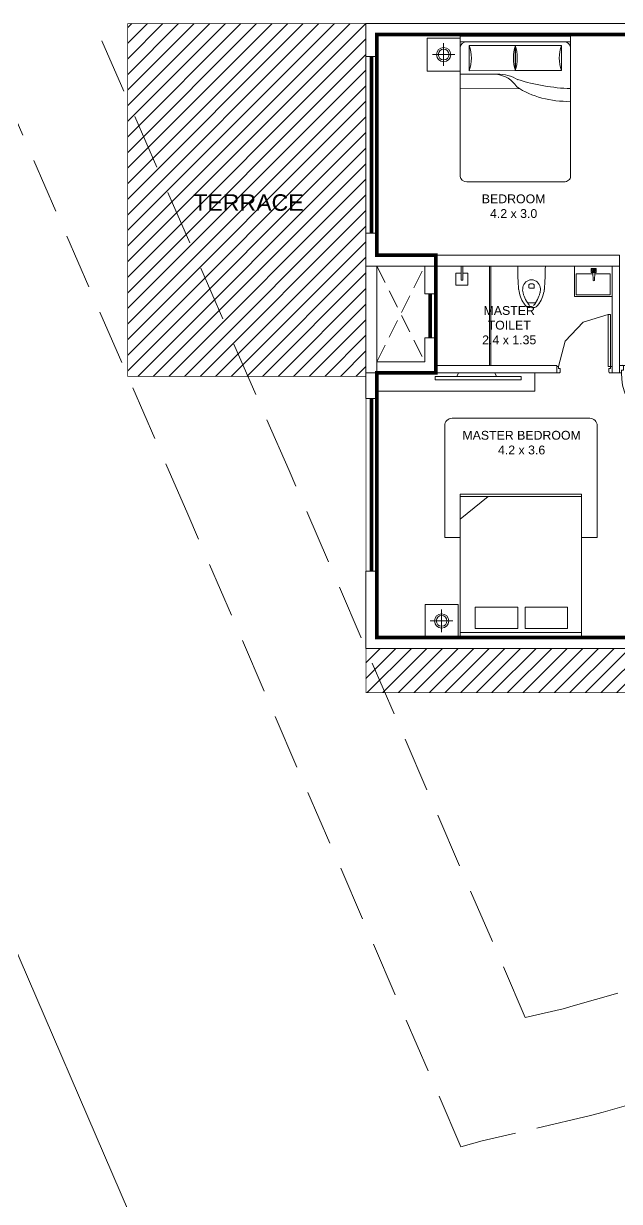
# Model space of a CAD drawing. Header units: inches. Extents: x 27644242 to 29761523, y -859349 to 216979.
# Drawn here: x 29032412 to 29040520, y -413564 to -397543 of the extents above; entities that cross this region are included whole.
import ezdxf

# ---------------------------------------------------------------- set-up
doc = ezdxf.new("R2010")
doc.units = ezdxf.units.IN
doc.header["$MEASUREMENT"] = 0
doc.set_wipeout_variables(frame=1)
for name, pattern in [('01-Xref Col Podium Lvl-1$0$HIDDEN', [0.375, 0.25, -0.125]), ('DASHED2', [0.375, 0.25, -0.125]), ('HIDDEN', [0.375, 0.25, -0.125])]:
    doc.linetypes.add(name, pattern=pattern)
doc.layers.get('Defpoints').update_dxf_attribs({"color": 8})
for name, color, linetype, lineweight in [('AHC-A-DUCT', 14, 'HIDDEN', 5), ('DOOR', 4, 'Continuous', 0), ('DOORS', 1, 'Continuous', 9), ('ELEVATION', 40, 'Continuous', 13), ('FURN', 250, 'Continuous', 0), ('PARKING BIG CAR', 8, 'Continuous', 15), ('RVA Site Boundary', 17, 'Continuous', 15), ('WALL', 7, 'Continuous', 20), ('WINDOW', 162, 'Continuous', 13)]:
    doc.layers.add(name, color=color, linetype=linetype, lineweight=lineweight)
doc.layers.add('text', color=7, linetype='Continuous')
doc.styles.add('AMITS', font='arial.ttf')
pattern_1 = [(45, (1578606.76, -428179.06), (-106.0660172, 106.0660172), [])]

# ---------------------------------------------------------------- blocks, each defined once
blk = doc.blocks.new('TVVVV')
at = {"layer": 'FURN', "ltscale": 1000, "elevation": 0}
blk.add_lwpolyline([(-130, 740), (-82, 740), (-82, -429), (-130, -429)], close=True, dxfattribs=at)
for points in [[(-130, 447), (-179, 422)], [(-130, -96), (-179, -71)]]:
    blk.add_lwpolyline(points, dxfattribs=at)
blk = doc.blocks.new('A$C700F438C')
at = {"layer": 'FURN', "color": 8, "extrusion": (-6.65399e-08, 5.27913e-08, 1)}
for p, q in [((0.073, 1.5, 0), (1.83, 1.5, 0)), ((1.98, 1.5, 0), (1.53, 1.5, 0)), ((1.98, 1.5, 0), (1.53, 1.5, 0)), ((1.98, 1.5, 0), (1.53, 1.5, 0)), ((1.904, 1.5, 0), (1.904, 0, 0)), ((0, 0.091, 0), (0, 1.409, 0)), ((1.855, 1.378, 0), (1.512, 1.378, 0)), ((1.512, 1.378, 0), (1.512, 0.747, 0)), ((1.855, 0.747, 0), (1.855, 1.378, 0)), ((1.267, 0.799, 0), (1.267, 0, 0)), ((1.512, 0.122, 0), (1.512, 0.754, 0)), ((1.512, 0.754, 0), (1.855, 0.754, 0)), ((1.512, 0.747, 0), (1.855, 0.747, 0)), ((1.855, 0.754, 0), (1.855, 0.122, 0)), ((1.463, 0.503, 0), (1.463, 0, 0)), ((1.83, 0, 0), (0.074, 0, 0)), ((1.855, 0.122, 0), (1.512, 0.122, 0)), ((1.904, 0, 0), (1.98, 0, 0))]:
    blk.add_line(p, q, dxfattribs=at)
at = {"layer": 'FURN', "linetype": 'Continuous', "lineweight": 0, "extrusion": (-6.65399e-08, 5.27913e-08, 1)}
blk.add_line((1.83, 0, 0), (1.917, 0, 0), dxfattribs=at)
at = {"layer": 'FURN', "color": 8, "extrusion": (6.65399e-08, -5.27913e-08, -1)}
for centre, major_axis, ratio, start_param, end_param in [((0.073, 1.409, 0), (0, -0.0914, 0), 0.803207, 1.570796, 3.141593), ((1.959, 1.454, 0), (0, -1.077, 0), 0.803207, 0.880587, 1.613256), ((3.067, 1.603, 0), (0, -2.243, 0), 0.803207, 1.197175, 1.525138), ((1.83, 1.409, 0), (0, -0.0914, 0), 0.803207, 3.141593, 4.712389), ((1.683, 2.11, 0), (0, -0.762, 0), 0.803207, -0.283794, 0.283794), ((0.669, 0.085, 0), (-0.705, -0.615, 0), 0.604617, 2.952061, 3.536756), ((-0.032, 0.19, 0), (-1.467, -0.494, 0), 0.581007, 3.019706, 3.343381), ((1.684, 0.015, 0), (0, -0.762, 0), 0.803207, 2.857799, 3.425387), ((0.074, 0.091, 0), (0, -0.0914, 0), 0.803207, 0, 1.570796), ((1.83, 0.092, 0), (0, -0.0914, 0), 0.803207, -1.570796, 0)]:
    blk.add_ellipse(centre, major_axis=major_axis, ratio=ratio, start_param=start_param, end_param=end_param, dxfattribs=at)
at = {"layer": 'FURN', "color": 8, "extrusion": (-6.65399e-08, 5.27913e-08, 1)}
for centre, start_param, end_param in [((1.683, 1.485, 0), -0.283794, 0.283794), ((1.684, -0.61, 0), 2.857799, 3.425387)]:
    blk.add_ellipse(centre, major_axis=(0, -0.762, 0), ratio=0.803207, start_param=start_param, end_param=end_param, dxfattribs=at)
blk = doc.blocks.new('BEDROOM')
at = {"layer": 'FURN', "linetype": 'Continuous', "extrusion": (-5.00305e-08, -8.66553e-08, 1)}
for p, q in [((1066, 501, 0), (1066, 193, 0)), ((912, 347, 0), (1220, 347, 0))]:
    blk.add_line(p, q, dxfattribs=at)
at = {"layer": 'FURN', "ltscale": 500}
blk.add_line((1315, 122, 0), (1315, -1378, 0), dxfattribs=at)
at = {"layer": 'FURN', "ltscale": 0.05, "extrusion": (-5.00305e-08, -8.66553e-08, 1), "elevation": 0}
blk.add_lwpolyline([(1291, 122), (841, 122), (841, 572), (1291, 572)], close=True, dxfattribs=at)
at = {"layer": 'FURN', "linetype": 'Continuous', "extrusion": (-5.00305e-08, -8.66553e-08, 1)}
for radius in [97, 72.8]:
    blk.add_circle((1066, 347, 0), radius, dxfattribs=at)
at = {"layer": 'FURN', "extrusion": (-3.01072e-07, 1.30707e-07, 1), "xscale": -1000.000000000015, "yscale": 1000.000000000015, "zscale": 1000.000000000007, "rotation": 180.0236273616612}
blk.add_blockref('A$C700F438C', (-665, 121, 0), dxfattribs=at)
blk = doc.blocks.new('A$C3D5F2F58')
at = {"color": 0, "linetype": 'ByBlock'}
blk.add_wipeout([(188, 0), (-188, 0), (-185, -125), (-183, -194), (-179, -263), (-176, -302), (-170, -349), (-151, -415), (-144, -433), (-131, -459), (-112, -495), (-106, -504), (-86, -530), (-72, -545), (-64, -553), (-56, -558), (-41, -562), (-23, -564), (3, -565), (30, -563), (47, -561), (56, -558), (74, -543), (101, -511), (135, -451), (158, -392), (171, -340), (179, -260), (185, -136), (187, -46)], dxfattribs=at)
for p, q in [((-188, 0), (188, 0)), ((0, -63), (0, -63)), ((-38, -282), (-36, -255)), ((-24, -298), (24, -298)), ((36, -255), (38, -282)), ((-43, -497), (43, -497))]:
    blk.add_line(p, q, dxfattribs=at)
at = {"color": 0, "linetype": 'ByBlock', "extrusion": (0, 0, -1)}
for centre, major_axis, ratio, start_param, end_param in [((3903, 5), (4088, 164), 0.940247, 3.100232, 3.182953), ((-3903, 5), (-4088, 164), 0.940247, 3.100232, 3.182953), ((276, -258), (321, 321), 1, 3.353441, 3.79389), ((87, -319), (147, 147), 1, 3.705861, 4.079165), ((0, -305), (84.4, 84.4), 1, 4.07333, 6.922251), ((-24, -284), (10, 10), 1, 2.356198, 4.018929), ((-27, -256), (6.03, 6.03), 1, 4.01894, 4.852375), ((0, -292), (-38.2, 38.2), 1, 0.139988, 1.430816), ((24, -284), (-10, 10), 1, 2.264265, 3.926995), ((27, -256), (6.03, 6.03), 1, -0.139979, 0.693472), ((-276, -258), (-321, 321), 1, 2.489302, 2.929752), ((-87, -319), (-147, 147), 1, 2.204028, 2.577331), ((326, -246), (-323, 323), 1, 4.816657, 5.23508), ((-326, -246), (-323, 323), 1, 2.618909, 3.037332), ((119, -350), (193, 193), 1, 3.092098, 3.328462), ((-41, -527), (24.1, 24.1), 1, 2.528301, 3.092099), ((-43, -474), (16.1, 16.1), 1, 2.356198, 3.387836), ((0, -292), (-193, 193), 1, 3.75489, 4.099099), ((43, -474), (16.1, 16.1), 1, 1.324559, 2.356198), ((41, -527), (24.1, 24.1), 1, 1.620298, 2.184095), ((-119, -350), (193, 193), 1, 1.383935, 1.620298)]:
    blk.add_ellipse(centre, major_axis=major_axis, ratio=ratio, start_param=start_param, end_param=end_param, dxfattribs=at)
blk = doc.blocks.new('A$C3E645E75')
at = {"extrusion": (0, 0, -1), "zscale": -0.9999999999999998, "rotation": 179.9999999999989}
blk.add_blockref('A$C3D5F2F58', (0, 0), dxfattribs=at)
blk = doc.blocks.new('A$C3C731254-flat-1')
at = {"layer": 'FURN'}
for p, q in [((-77430, -2820), (-77431, -2802)), ((-77430, -2802), (-77318, -2797)), ((-77430, -2820), (-77318, -2825))]:
    blk.add_line(p, q, dxfattribs=at)
for points in [[(-77233, -3061), (-77648, -3061), (-77648, -2547), (-77233, -2547)], [(-77263, -2843), (-77263, -2778), (-77318, -2778), (-77318, -2843)], [(-77275, -2831), (-77275, -2791), (-77306, -2791), (-77306, -2831)], [(-77287, -2819), (-77287, -2803), (-77293, -2803), (-77293, -2819)]]:
    blk.add_lwpolyline(points, close=True, dxfattribs=at)
blk.add_lwpolyline([(-77339, -2824), (-77339, -3036), (-77623, -3036), (-77623, -2572), (-77339, -2572), (-77339, -2798)], dxfattribs=at)
blk = doc.blocks.new('A$C3A956F37-flat-1')
at = {"layer": 'FURN'}
blk.add_line((-168, 90), (0, 90), dxfattribs=at)
for points in [[(-97, 67), (-97, 0), (-259, 0), (-259, 161), (-97, 161), (-97, 90)], [(0, 67), (-191, 67), (-191, 90), (-168, 90)]]:
    blk.add_lwpolyline(points, dxfattribs=at)
blk = doc.blocks.new('edddew234')
at = {"layer": 'FURN', "linetype": 'Continuous', "extrusion": (5.00305e-08, 8.66553e-08, 1)}
for p, q in [((1391, 2058, 0), (1391, 1750, 0)), ((1545, 1904, 0), (1237, 1904, 0))]:
    blk.add_line(p, q, dxfattribs=at)
at = {"layer": 'FURN', "ltscale": 0.05, "extrusion": (5.00305e-08, 8.66553e-08, 1)}
for p, q in [((1616, 1650, 0), (-334, 1650, 0)), ((-334, 1650, 0), (-334, 0, 0)), ((6, 1650, 0), (-299, 1271, 0)), ((-299, 1650, 0), (-299, 0, 0)), ((1547, 1650, 0), (1547, 0, 0)), ((1616, 1650, 0), (1616, 0, 0)), ((1616, 0, 0), (-334, 0, 0))]:
    blk.add_line(p, q, dxfattribs=at)
blk.add_lwpolyline([(1166, 1679), (1616, 1679), (1616, 2129), (1166, 2129)], close=True, dxfattribs=at)
at = {"layer": 'FURN', "linetype": 'Continuous', "extrusion": (5.00305e-08, 8.66553e-08, 1)}
for points in [[(1494, 1449), (1203, 1449), (1203, 869), (1494, 869)], [(1494, 190), (1203, 190), (1203, 769), (1494, 769)]]:
    blk.add_lwpolyline(points, close=True, dxfattribs=at)
for radius in [97, 72.8]:
    blk.add_circle((1391, 1904), radius, dxfattribs=at)
blk = doc.blocks.new('A$C6E20521E-flat-1-flatten-1')
at = {"layer": 'DOORS', "color": 251}
for p, q in [((-63, 103), (-63, 949)), ((-63, 949), (-27, 949)), ((-27, 103), (-27, 949)), ((-900, 0), (-900, 103)), ((-873, 103), (-900, 103)), ((0, 0), (-900, 0)), ((-873, 67), (-873, 103)), ((-846, 67), (-873, 67)), ((-846, 13), (-846, 67)), ((-27, 103), (-63, 103)), ((-54, 13), (-54, 67)), ((-54, 67), (-27, 67)), ((-27, 103), (0, 103)), ((-27, 67), (-27, 103)), ((0, 0), (0, 103)), ((-859, 0), (-900, 0)), ((-40, 0), (0, 0))]:
    blk.add_line(p, q, dxfattribs=at)
at = {"layer": 'DOORS', "color": 251, "extrusion": (0, 0, -1)}
for centre, major_axis, start_param, end_param in [((-27, 103), (-729, -429), 0.531535, 2.059765), ((-859, 13), (-11.7, -6.7), 3.665191, 5.235988), ((-40, 13), (-11.7, -6.7), 5.235988, 6.806784)]:
    blk.add_ellipse(centre, major_axis=major_axis, ratio=1, start_param=start_param, end_param=end_param, dxfattribs=at)
blk = doc.blocks.new('A$C65A37FE3-flatten-3')
at = {"layer": 'DOOR', "color": 252, "true_color": 0x939598}
for p, q in [((0, -34), (0, 0)), ((0, 0), (86, 0)), ((11, -45), (56, -45)), ((56, -45), (56, -23)), ((56, -23), (86, -23)), ((86, -23), (86, 0)), ((86, -23), (86, -53)), ((86, -23), (791, -23)), ((86, -53), (791, -53)), ((791, -53), (791, -23)), ((0, -716), (0, -750)), ((0, -750), (86, -750)), ((11, -705), (56, -705)), ((56, -705), (56, -728)), ((56, -728), (86, -728)), ((86, -728), (86, -750))]:
    blk.add_line(p, q, dxfattribs=at)
for points in [[(0, -34), (3, -42), (11, -45)], [(86, -728), (430, -638), (687, -392), (791, -53)], [(11, -705), (6, -707), (2, -711), (0, -716)]]:
    blk.add_lwpolyline(points, dxfattribs=at)

msp = doc.modelspace()

# ---------------------------------------------------------------- hatches: boundary and pattern name
at = {"layer": 'PARKING BIG CAR', "ltscale": 500}
h = msp.add_hatch(dxfattribs=at)
h.set_pattern_fill('ANSI31', color=256, scale=1200)
h.set_pattern_definition(pattern_1)
h.paths.add_polyline_path([(29033830.1, -397542.7), (29037069.5, -397542.7), (29037069.5, -402341.7), (29033830.1, -402341.7)])
h = msp.add_hatch(dxfattribs=at)
h.set_pattern_fill('ANSI31', color=256, scale=1200)
h.set_pattern_definition(pattern_1)
h.paths.add_polyline_path([(29037069.5, -406642.7), (29045069.5, -406642.7), (29045069.5, -406042.7), (29037069.5, -406042.7)])

# ---------------------------------------------------------------- linework, layer by layer
at = {"layer": 'AHC-A-DUCT', "linetype": 'DASHED2', "ltscale": 1000}
for p, q in [((29037219.5, -400842.7), (29037869.5, -402142.7)), ((29037219.5, -402142.3), (29037869.5, -400842.7))]:
    msp.add_line(p, q, dxfattribs=at)
at = {"layer": 'Defpoints', "ltscale": 500}
msp.add_lwpolyline([(29048819.5, -397692.7, 50, 50, 0), (29044819.5, -397692.7, 50, 50, 0), (29044819.5, -399942.7, 50, 50, 0), (29044669.5, -399942.7, 50, 50, 0), (29044669.5, -399842.7, 50, 50, 0), (29042869.5, -399842.7, 50, 50, 0), (29042869.5, -399092.7, 50, 50, 0), (29041419.5, -399092.7, 50, 50, 0), (29041419.5, -397692.7, 50, 50, 0), (29037219.5, -397692.7, 50, 50, 0), (29037219.5, -400692.7, 50, 50, 0), (29038019.5, -400692.7, 50, 50, 0), (29038019.5, -402292.7, 50, 50, 0), (29037219.5, -402292.7, 50, 50, 0), (29037219.5, -405892.9, 50, 50, 0), (29041519.5, -405892.9, 50, 50, 0), (29041519.5, -405892.7, 50, 50, 0), (29045219.5, -405892.7, 50, 50, 0), (29045219.5, -405892.7, 50, 50, 0), (29048819.5, -405892.7, 50, 50, 0), (29048819.5, -397692.7, 50, 50, 0)], format="xyseb", dxfattribs=at)
at = {"layer": 'ELEVATION', "ltscale": 500, "const_width": 10}
msp.add_lwpolyline([(29043321.1, -397542.7), (29033830.1, -397542.7), (29033830.1, -402341.7), (29037069.5, -402341.7), (29037069.5, -406642.7), (29045069.5, -406642.7), (29045069.5, -406642.7)], dxfattribs=at)
at = {"layer": 'FURN', "ltscale": 500}
for p, q in [((29038749.5, -402192.7), (29038749.5, -400842.6)), ((29038769.5, -402192.7), (29038769.5, -400842.6))]:
    msp.add_line(p, q, dxfattribs=at)
msp.add_lwpolyline([(29037219.5, -402292.7), (29037219.5, -402542.7), (29039369.3, -402542.7), (29039369.3, -402292.7)], close=True, dxfattribs=at)
at = {"layer": 'FURN', "ltscale": 1000, "elevation": 0}
msp.add_lwpolyline([(29038354.4, -404533), (29038142.4, -404533), (29038142.4, -403011, -0.4142136), (29038242.4, -402911), (29040116.2, -402911, -0.4142136), (29040216.2, -403011), (29040216.2, -404533), (29040004.4, -404533)], format="xyb", dxfattribs=at)
at = {"layer": 'PARKING BIG CAR', "ltscale": 500}
msp.add_line((29037069.5, -397992.7), (29037069.5, -400392.7), dxfattribs=at)
at = {"layer": 'RVA Site Boundary', "ltscale": 500}
msp.add_lwpolyline([(29070932.9, -410308.1), (29062960.9, -411033.7), (29062678, -411093.8), (29062079.5, -411235.6), (29043161, -416212.9), (29041521.2, -416678.4), (29041246, -416756), (29040120.1, -417017.9), (29039765.3, -417099.6), (29036151.9, -418115.1), (29035810.5, -418263), (29035455.6, -417441), (29030519.3, -406008.4), (29023068.9, -388913.4), (29018817.7, -379303.7), (29026634.9, -379201.1), (29043252.8, -379036.3), (29049823.3, -379095.5), (29057290.1, -379073.5), (29071612.4, -379078.8)], dxfattribs=at)
at = {"layer": 'RVA Site Boundary', "color": 252, "linetype": '01-Xref Col Podium Lvl-1$0$HIDDEN', "ltscale": 3000}
for points in [[(29070600.6, -405819.7), (29062287.5, -406576.4), (29061691.8, -406702.9), (29060987.9, -406869.7), (29041973.9, -411872), (29040296.6, -412348.3), (29040125.5, -412396.5), (29039105.6, -412633.7), (29038651.3, -412738.3), (29038361.8, -412819.7), (29034647.6, -404217.6), (29027189.2, -387104.2), (29025689.3, -383713.9), (29026686.8, -383700.8), (29043254.9, -383536.5), (29049809.7, -383595.6), (29057295.9, -383573.5), (29071609.8, -383578.8)], [(29070489.8, -404323.6), (29062063, -405090.7), (29061363, -405239.2), (29060624, -405414.4), (29041578.2, -410425.1), (29039888.4, -410904.9), (29039752, -410943.3), (29039237.2, -411063.1), (29036023.7, -403620.6), (29028562.6, -386501.1), (29027981.7, -385188), (29043255.6, -385036.6), (29049805.1, -385095.6), (29057297.8, -385073.5), (29071608.9, -385078.8)]]:
    msp.add_lwpolyline(points, dxfattribs=at)
at = {"layer": 'WALL', "transparency": 33554687}
for p, q in [((29037069.5, -397992.7), (29037069.5, -397542.7)), ((29037219.5, -397992.7), (29037219.5, -397692.7)), ((29037069.5, -400842.7), (29037069.5, -400392.7)), ((29037219.5, -400692.7), (29037219.5, -400392.7))]:
    msp.add_line(p, q, dxfattribs=at)
at = {"layer": 'WALL', "ltscale": 500}
for p, q in [((29041569.5, -397542.7), (29037069.5, -397542.7)), ((29041569.5, -397692.7), (29037219.5, -397692.7)), ((29037219.5, -397992.7), (29037069.5, -397992.7)), ((29037069.5, -400392.7), (29037219.5, -400392.7)), ((29037219.5, -400692.7), (29040519.5, -400692.7)), ((29037869.5, -400842.7), (29037869.5, -401217.7)), ((29038019.5, -400842.7), (29038019.5, -401217.7)), ((29040419.5, -400842.7), (29040419.5, -402292.7)), ((29040519.5, -400692.7), (29040519.5, -402292.7)), ((29038019.5, -401217.7), (29037869.5, -401217.7)), ((29038019.5, -401817.7), (29037869.5, -401817.7)), ((29037869.5, -401817.7), (29037869.5, -402142.7)), ((29038019.5, -402292.7), (29038019.5, -401817.7)), ((29037869.5, -402142.7), (29037219.5, -402142.7)), ((29040519.5, -402292.7), (29040519.5, -402192.7)), ((29037069.5, -402292.7), (29037069.5, -402642.7)), ((29037219.5, -402642.7), (29037219.5, -402292.7)), ((29037219.5, -402292.7), (29038019.5, -402292.7)), ((29040519.5, -402292.7), (29040419.5, -402292.7)), ((29037069.5, -402642.7), (29037219.5, -402642.7))]:
    msp.add_line(p, q, dxfattribs=at)
at = {"layer": 'WALL'}
msp.add_line((29037219.5, -405892.7, 0), (29041519.5, -405893, 0), dxfattribs=at)
at = {"layer": 'WALL', "ltscale": 500}
msp.add_lwpolyline([(29037069.5, -400842.7), (29037219.5, -400842.7), (29037219.5, -402292.7), (29037069.5, -402292.7)], close=True, dxfattribs=at)
for points in [[(29038019.5, -402192.7), (29039669.3, -402192.7), (29039669.3, -402292.7), (29038019.5, -402292.7)], [(29037219.5, -405892.7), (29037219.5, -404992.7), (29037069.5, -404992.7), (29037069.5, -406042.7), (29041419.5, -406042.7)]]:
    msp.add_lwpolyline(points, dxfattribs=at)
at = {"layer": 'WINDOW', "ltscale": 500, "const_width": 50}
for points in [[(29037144.5, -397992.7), (29037144.5, -400392.7)], [(29037944.5, -401217.7), (29037944.5, -401817.7)], [(29037144.5, -402642.7), (29037144.5, -404992.7)]]:
    msp.add_lwpolyline(points, dxfattribs=at)

# ---------------------------------------------------------------- block references
at = {"rotation": 89.99999999999123}
for name, p in [('A$C3A956F37-flat-1', (29038456.6, -400842.6)), ('A$C3C731254-flat-1', (29037358.9, -323609.4))]:
    msp.add_blockref(name, p, dxfattribs=at)
at = {"layer": 'DOOR', "ltscale": 500, "xscale": -1, "rotation": 180}
msp.add_blockref('A$C6E20521E-flat-1-flatten-1', (29041419.5, -402191.7), dxfattribs=at)
at = {"layer": 'FURN', "ltscale": 500, "rotation": 89.99999999999999}
msp.add_blockref('BEDROOM', (29038474.7, -399030.6, 0), dxfattribs=at)
at = {"layer": 'FURN', "ltscale": 1000, "xscale": -1, "rotation": 89.99999999999997}
msp.add_blockref('TVVVV', (29038752.6, -402471.4, 0), dxfattribs=at)
at = {"layer": 'FURN', "ltscale": 500, "xscale": -1, "rotation": 89.99999999999987}
msp.add_blockref('edddew234', (29040004.4, -404276.6, 0), dxfattribs=at)
at = {"layer": 'WALL', "ltscale": 500, "xscale": -1, "rotation": 269.999999999999}
msp.add_blockref('A$C65A37FE3-flatten-3', (29040419.5, -402292.7), dxfattribs=at)

# ---------------------------------------------------------------- texts
at = {"layer": 'text', "ltscale": 100, "style": 'AMITS'}
for s, insert, char_height, width, attachment_point in [('\\pxqc;TERRACE', (29032573.3, -399864.7), 225, 5797.075, 1), ('\\pxqc;BEDROOM\\P4.2 x 3.0', (29039937.5, -399866.8), 120, 1715.235, 3), ('\\pxqc;MASTER BEDROOM\\P4.2 x 3.6', (29040045.8, -403082.8), 120, 1715.235, 3)]:
    msp.add_mtext(s, dxfattribs=dict(at, insert=insert, char_height=char_height, width=width, attachment_point=attachment_point))

# ---------------------------------------------------------------- next in the draw order: block references
at = {"layer": 'FURN', "extrusion": (0, 0, -1), "zscale": -1, "rotation": 179.9997802697439}
msp.add_blockref('A$C3E645E75', (-29039323.3, -400842.7), dxfattribs=at)

# ---------------------------------------------------------------- next in the draw order: linework, layer by layer
at = {"layer": 'WALL'}
msp.add_line((29040519.5, -400842.7), (29037069.5, -400842.7), dxfattribs=at)

# ---------------------------------------------------------------- next in the draw order: texts
at = {"layer": 'text', "ltscale": 100, "insert": (29039877.5, -401385.3), "char_height": 120, "width": 1715.235, "attachment_point": 3, "style": 'AMITS'}
msp.add_mtext('\\pxqc;MASTER \\PTOILET\\P2.4 x 1.35', dxfattribs=at)

doc.saveas('drawing.dxf')
